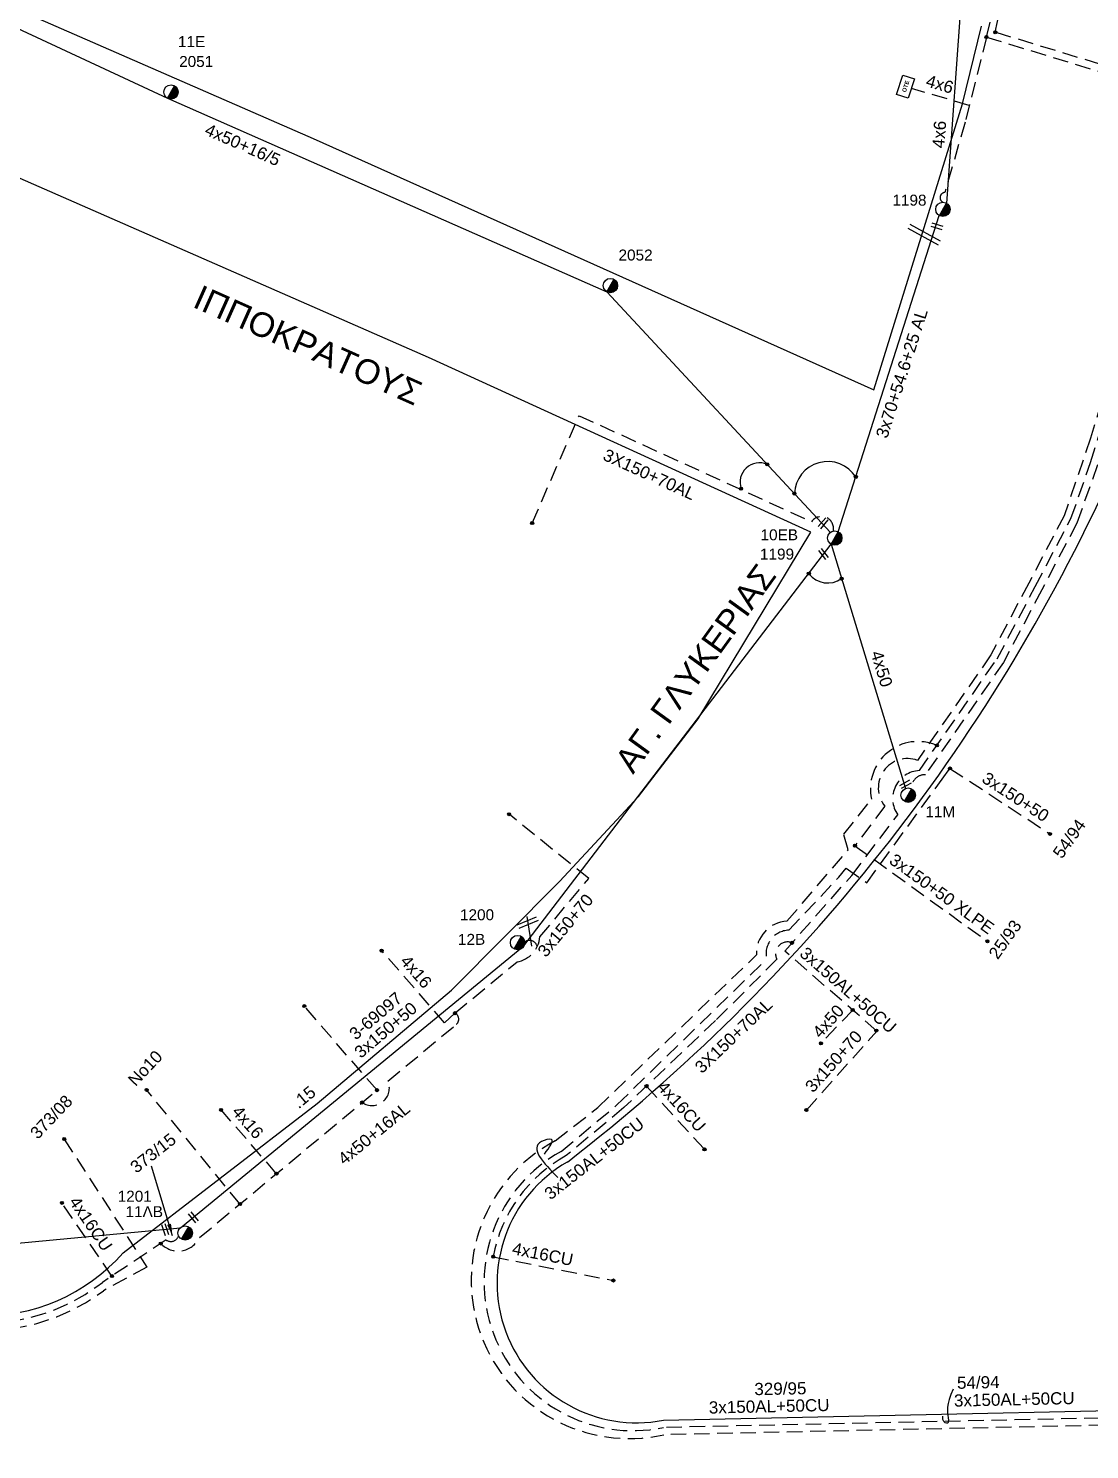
# Model space of a CAD drawing. Header units: millimetres. Extents: x -2591 to -1162, y 241 to 765.
# Drawn here: x -1666.4 to -1579.4, y 496 to 612.6 of the extents above; entities that cross this region are included whole.
import ezdxf
from ezdxf.enums import TextEntityAlignment as Align

# ---------------------------------------------------------------- set-up
doc = ezdxf.new("R2010")
doc.units = ezdxf.units.MM
doc.linetypes.add('DASHED', pattern=[19.05, 12.7, -6.35])
for name, color, linetype in [('3x150+50', 7, 'Continuous'), ('3x150+50 XLPE', 7, 'SYN_LINE'), ('3x150+70', 7, 'Continuous'), ('3X150+70AL', 7, 'Continuous'), ('3x150AL+50CU', 7, 'Continuous'), ('4x16', 7, 'Continuous'), ('4x16CU', 7, 'Continuous'), ('4x50', 7, 'Continuous'), ('4x50+16_5', 7, 'Continuous'), ('4x50+16AL', 7, 'Continuous'), ('4x6', 7, 'SYN_LINE'), ('Pillar OTE', 7, 'Continuous'), ('TEXT ΚΑΛΩΔΙΩΝ', 7, 'Continuous'), ('Άγνωστα', 7, 'Continuous'), ('Επιγραφές - Σχήματα', 7, 'Continuous'), ('Καλώδια ΧΤ   3x150+70AL', 7, 'DASHED'), ('Καλώδια ΧΤ   3x150AL+50CU', 7, 'DASHED'), ('Μηχανική τομή', 7, 'Continuous'), ('Στύλος ΦΜ', 7, 'Continuous'), ('Στύλος ΦΜ @ 1', 7, 'Continuous'), ('Συνδέσεις', 7, 'Continuous'), ('Συνεστραμμένα ΧΤ   3x70+54.6+25 AL', 7, 'SYN_LINE'), ('Τομή', 7, 'Continuous'), ('ΥΠΟΒΑΘΡΟ ΔΕΗ', 7, 'Continuous'), ('Υπόγεια Καλώδια Δικτύου ΧΤ   .10', 7, 'DASHED'), ('Υπόγεια Καλώδια Δικτύου ΧΤ   .15', 7, 'DASHED')]:
    doc.layers.add(name, color=color, linetype=linetype)
doc.styles.add('arial', font='arial.ttf')
doc.styles.get("Standard").update_dxf_attribs({"font": 'arial.ttf'})
doc.linetypes.add('SYN_LINE', pattern='A,0.5,-0.0001,["/\\/\\/\\/",Standard,S=0.1,R=0,X=0,Y=-0.05],-0.25', length=0.7501)
doc.dimstyles.new('ISO-25', dxfattribs={"dimtxt": 2.5, "dimasz": 2.5, "dimexe": 1.25, "dimexo": 0.625, "dimtad": 1, "dimtxsty": 'Standard', "dimcen": 2.5, "dimadec": 0, "dimazin": 0, "dimtfac": 1, "dimtmove": 0, "dimatfit": 3, "dimfxl": 1, "dimarcsym": 0})

# ---------------------------------------------------------------- blocks, each defined once
blk = doc.blocks.new('ΥΠΑΡΧΩΝ ΤΣΙΜΕΝΤΕΝΙΟΣ ΣΤΥΛΟΣ')
at = {"layer": 'Στύλος ΦΜ'}
blk.add_hatch(color=256, dxfattribs=at).paths.add_polyline_path([(-1.29, -2.28, 0.574793), (2.62, 0, 0.268822), (1.3, 2.27)])
blk.add_line((-1.29, -2.28), (1.3, 2.27), dxfattribs=at)
blk.add_circle((0, 0), 2.62, dxfattribs=at)
at = {"layer": 'Στύλος ΦΜ', "flags": 4}
for tag, p in [('ΑΡΙΘΜΟΣ', (-4.68, 8.05)), ('ΤΥΠΟΣ', (-4.91, 3.03))]:
    blk.add_attdef(tag, p, '', height=4, dxfattribs=at)
blk = doc.blocks.new('ΜΗΧΑΝΙΚΗ ΤΟΜΗ')
at = {"layer": 'Μηχανική τομή', "ltscale": 40}
for p, q in [((0, 0.76), (-3.79, 0.76)), ((0, -0.34), (-3.79, -0.34))]:
    blk.add_line(p, q, dxfattribs=at)
blk = doc.blocks.new('ΤΟΜΗ')
at = {"layer": 'Τομή', "ltscale": 40}
for p, q in [((-0.03, -1.92), (-11.4, -1.92)), ((-0.03, -3.42), (-11.4, -3.42))]:
    blk.add_line(p, q, dxfattribs=at)
blk = doc.blocks.new('_ΣΥΝΔΕΣΗ')
at = {"layer": 'Συνδέσεις', "linetype": 'SYN_LINE', "ltscale": 40}
blk.add_hatch(color=256, dxfattribs=at).paths.add_polyline_path([(0.5, -0.01, 1), (-0.5, -0.01, 1)])
at = {"layer": 'Συνδέσεις'}
blk.add_circle((0, -0.01), 0.5, dxfattribs=at)
blk = doc.blocks.new('PILLAR ΟΤΕ')
at = {"layer": 'Pillar OTE', "ltscale": 40}
blk.add_lwpolyline([(-3.31, 2.02), (3.39, 2.02), (3.39, -1.99), (-3.31, -1.99)], close=True, dxfattribs=at)
at = {"layer": 'Pillar OTE', "insert": (-1.81, 0.71), "char_height": 1.3575, "width": 109.961, "attachment_point": 1}
blk.add_mtext('{\\fArial|b1|i0|c161|p34;OTE}', dxfattribs=at)
blk = doc.blocks.new('τομή_')
at = {"layer": 'Επιγραφές - Σχήματα'}
for p, q in [((-1.29, -0.22), (0.13, 0.75)), ((-1.08, -0.46), (0.34, 0.51)), ((-0.66, 0.62), (-0.29, -0.37))]:
    blk.add_line(p, q, dxfattribs=at)

msp = doc.modelspace()

# ---------------------------------------------------------------- linework, layer by layer
at = {"layer": '3x150+50', "color": 2, "linetype": 'DASHED', "lineweight": -3, "ltscale": 0.1}
msp.add_lwpolyline([(-1599.961, 543.006), (-1599.357, 543.746), (-1597.661, 542.558), (-1591.481, 551.05), (-1590.843, 551.932), (-1582.642, 546.561)], dxfattribs=at)
at = {"layer": '3x150+50', "color": 1, "linetype": 'DASHED', "lineweight": -3, "ltscale": 0.1}
msp.add_lwpolyline([(-1637.835, 525.534), (-1643.808, 532.429)], dxfattribs=at)
at = {"layer": '3x150+50', "color": 6, "linetype": 'DASHED', "lineweight": -3, "ltscale": 0.1}
msp.add_lwpolyline([(-1663.497, 521.522), (-1656.713, 511.025), (-1660.278, 509.075, -0.2162226), (-1673.521, 506.18), (-1678.691, 506.444), (-1693.905, 495.6), (-1692.672, 493.084), (-1721.339, 477.607), (-1722.922, 480.311), (-1718.137, 483.113), (-1719.972, 486.063), (-1721.53, 485.094)], format="xyb", dxfattribs=at)
at = {"layer": '3x150+50', "color": 1, "linetype": 'DASHED', "lineweight": -3, "ltscale": 0.1}
msp.add_lwpolyline([(-1654.127, 514.016, -0.7333742), (-1655.139, 513.242), (-1660.369, 509.761, -0.2920196), (-1677.305, 508.16), (-1695.223, 495.484), (-1715.246, 484.459), (-1718.261, 489.305), (-1722.507, 486.663)], format="xyb", dxfattribs=at)
at = {"layer": '3x150+50 XLPE', "color": 6, "linetype": 'DASHED', "lineweight": -3, "ltscale": 0.1}
msp.add_lwpolyline([(-1598.638, 545.591), (-1587.771, 537.748)], dxfattribs=at)
at = {"layer": '3x150+70', "color": 1, "linetype": 'DASHED', "lineweight": -3, "ltscale": 0.1}
msp.add_lwpolyline([(-1631.449, 531.85), (-1626.354, 536.062, 0.3424525), (-1624.49, 538.103), (-1620.474, 542.896), (-1627.007, 548.175)], format="xyb", dxfattribs=at)
at = {"layer": '3x150+70', "color": 85, "linetype": 'DASHED', "lineweight": -3, "ltscale": 0.1}
msp.add_lwpolyline([(-1602.623, 523.901), (-1596.837, 530.383)], dxfattribs=at)
at = {"layer": '3x150+70', "color": 1, "linetype": 'DASHED', "lineweight": -3, "ltscale": 0.1}
msp.add_arc((-1625.339, 537.166), 0.655, 13.15518, 125.63955, dxfattribs=at)
at = {"layer": '3X150+70AL', "color": 6, "linetype": 'DASHED', "lineweight": -3, "ltscale": 0.1}
msp.add_lwpolyline([(-1625.114, 572.063), (-1621.264, 580.873), (-1602.205, 572.171, -0.8119043), (-1600.408, 571.41, -694.5603732)], format="xyb", dxfattribs=at)
at = {"layer": '3X150+70AL', "color": 85, "linetype": 'DASHED', "lineweight": -3, "ltscale": 0.1}
msp.add_lwpolyline([(-1603.795, 537.622, 0.6957982), (-1605.042, 536.274), (-1610.073, 531.243), (-1617.583, 524.105), (-1622.316, 520.161, 0.2269169), (-1628.309, 511.868)], format="xyb", dxfattribs=at)
at = {"layer": '3x150AL+50CU', "color": 85, "linetype": 'DASHED', "lineweight": -3, "ltscale": 0.1}
msp.add_lwpolyline([(-1545.319, 528.712), (-1538.168, 524.959), (-1547.529, 507.123), (-1550.24, 508.243), (-1555.334, 498.537), (-1614.322, 497.26, -0.8740961), (-1623.223, 521.375), (-1619.736, 524.105), (-1606.722, 536.627, -0.4128154), (-1604.214, 539.4), (-1599.192, 545.251), (-1599.555, 546.536), (-1597.279, 549.403, -0.6116479), (-1591.92, 553.817)], format="xyb", dxfattribs=at)
at = {"layer": '3x150AL+50CU', "color": 2, "linetype": 'DASHED', "lineweight": -3, "ltscale": 0.1}
msp.add_lwpolyline([(-1545.533, 528.303), (-1538.914, 524.829), (-1547.806, 507.886), (-1550.517, 509.006), (-1555.7, 499.129), (-1614.335, 497.859, -0.8620025), (-1622.726, 520.507), (-1618.161, 524.33), (-1605.885, 536.283, -0.4688556), (-1604.063, 538.66), (-1599.961, 543.006)], format="xyb", dxfattribs=at)
at = {"layer": '4x16', "color": 1, "linetype": 'DASHED', "lineweight": -3, "ltscale": 0.1}
for points in [[(-1632.297, 531.067), (-1637.458, 536.981)], [(-1631.449, 531.85), (-1632.297, 531.067)], [(-1649.078, 516.195), (-1656.737, 525.556)], [(-1646.083, 518.683), (-1650.63, 523.917)]]:
    msp.add_lwpolyline(points, dxfattribs=at)
at = {"layer": '4x16CU', "color": 85, "linetype": 'DASHED', "lineweight": -3, "ltscale": 0.1}
for points in [[(-1615.736, 525.861), (-1610.979, 520.679)], [(-1628.309, 511.868), (-1618.447, 509.917)]]:
    msp.add_lwpolyline(points, dxfattribs=at)
at = {"layer": '4x16CU', "color": 1, "linetype": 'DASHED', "lineweight": -3, "ltscale": 0.1}
msp.add_lwpolyline([(-1659.586, 510.282), (-1663.69, 516.286)], dxfattribs=at)
at = {"layer": '4x50', "color": 27, "linetype": 'Continuous', "lineweight": -3, "ltscale": 0.1}
msp.add_lwpolyline([(-1600.585, 570.321), (-1594.5, 550.282)], dxfattribs=at)
at = {"layer": '4x50', "color": 85, "linetype": 'DASHED', "lineweight": -3, "ltscale": 0.1}
msp.add_lwpolyline([(-1598.824, 532.111), (-1601.425, 529.38)], dxfattribs=at)
at = {"layer": '4x50+16_5', "color": 6, "linetype": 'Continuous', "lineweight": -3, "ltscale": 0.1}
msp.add_lwpolyline([(-1685.639, 621.208), (-1655.024, 606.914), (-1618.984, 591.035), (-1600.651, 571.301)], dxfattribs=at)
at = {"layer": '4x50+16AL', "color": 27, "linetype": 'Continuous', "lineweight": -3, "ltscale": 0.1}
msp.add_lwpolyline([(-1681.858, 511.619), (-1653.968, 514.251), (-1625.786, 537.367), (-1600.585, 570.321)], dxfattribs=at)
at = {"layer": '4x6', "color": 5, "linetype": 'SYN_LINE', "lineweight": -3, "ltscale": 10}
msp.add_lwpolyline([(-1589.832, 616.213), (-1591.134, 598.315)], dxfattribs=at)
at = {"layer": '4x6', "color": 5, "linetype": 'DASHED', "lineweight": -3, "ltscale": 0.1}
msp.add_lwpolyline([(-1589.258, 606.328), (-1594.007, 607.715)], dxfattribs=at)
at = {"layer": 'Καλώδια ΧΤ   3x150+70AL', "color": 5, "linetype": 'DASHED', "lineweight": -3, "ltscale": 0.1}
msp.add_lwpolyline([(-1576.929, 580.348, 0.5367752), (-1578.163, 578.67), (-1578.739, 576.844), (-1580.433, 572.063), (-1583.312, 566.579), (-1586.464, 560.614), (-1592.864, 551.409, 0.4590734), (-1593.979, 550.25)], format="xyb", dxfattribs=at)
at = {"layer": 'Καλώδια ΧΤ   3x150AL+50CU', "color": 5, "linetype": 'DASHED', "lineweight": -3, "ltscale": 0.1}
for points in [[(-1587.853, 611.937, 0.3804789), (-1608.045, 651.725, 0.2055295), (-1609.358, 652.543)], [(-1587.853, 611.937), (-1589.605, 604.943), (-1591.268, 599.183, 0.7661046), (-1591.431, 598.393, 3.9668366)]]:
    msp.add_lwpolyline(points, format="xyb", dxfattribs=at)
at = {"layer": 'Καλώδια ΧΤ   3x150AL+50CU', "color": 173, "linetype": 'DASHED', "lineweight": -3, "ltscale": 0.1}
msp.add_lwpolyline([(-1544.873, 529.561), (-1538.185, 526.051), (-1526.278, 548.757, 0.2226656), (-1525.978, 550.603), (-1507.666, 585.496), (-1518.815, 590.294), (-1519.644, 590.012), (-1561.606, 608.169), (-1571.258, 607.502), (-1587.134, 612.33)], format="xyb", dxfattribs=at)
at = {"layer": 'Καλώδια ΧΤ   3x150AL+50CU', "color": 5, "linetype": 'DASHED', "lineweight": -3, "ltscale": 0.1}
msp.add_lwpolyline([(-1587.853, 611.937), (-1573.592, 607.585), (-1574.152, 605.309), (-1570.035, 604.153), (-1570.707, 601.954)], dxfattribs=at)
at = {"layer": 'Καλώδια ΧΤ   3x150AL+50CU', "color": 6, "linetype": 'DASHED', "lineweight": -3, "ltscale": 0.1}
msp.add_lwpolyline([(-1516.278, 587.248), (-1561.814, 606.951), (-1561.814, 606.951), (-1568.822, 606.639), (-1572.854, 606.091), (-1575.32, 598.473), (-1574.379, 595.742), (-1574.641, 594.593), (-1576.78, 587.413), (-1579.31, 579.023), (-1579.31, 579.023), (-1581.479, 572.666), (-1584.374, 567.138), (-1587.491, 561.24), (-1593.501, 552.595, 0.7656137), (-1596.174, 548.824), (-1598.638, 545.591)], format="xyb", dxfattribs=at)
at = {"layer": 'Καλώδια ΧΤ   3x150AL+50CU', "color": 85, "linetype": 'DASHED', "lineweight": -3, "ltscale": 0.1}
msp.add_lwpolyline([(-1596.837, 530.383), (-1604.389, 536.951), (-1598.906, 543.148), (-1595.125, 548.137, -0.5928347), (-1593.356, 551.751), (-1586.977, 560.927), (-1583.843, 566.859), (-1580.927, 572.426), (-1579.308, 577.034), (-1579.308, 577.034), (-1576.206, 587.241), (-1574.061, 594.44), (-1573.755, 595.775), (-1574.685, 598.472), (-1572.824, 603.8), (-1571.449, 603.365), (-1571.826, 602.286)], format="xyb", dxfattribs=at)
at = {"layer": 'Καλώδια ΧΤ   3x150AL+50CU', "color": 1, "linetype": 'DASHED', "lineweight": -3, "ltscale": 0.1}
msp.add_lwpolyline([(-1639.057, 524.522, 0.7517892), (-1636.945, 526.273), (-1631.331, 530.936, 0.5504449), (-1631.449, 531.85)], format="xyb", dxfattribs=at)
at = {"layer": 'Συνεστραμμένα ΧΤ   3x70+54.6+25 AL', "color": 6, "linetype": 'SYN_LINE', "lineweight": -3, "ltscale": 10}
msp.add_lwpolyline([(-1600.001, 571.344), (-1591.717, 597.292)], dxfattribs=at)
at = {"layer": 'ΥΠΟΒΑΘΡΟ ΔΕΗ', "lineweight": -3}
for points in [[(-1685.306, 622.067), (-1643.083, 603.605), (-1597.082, 582.995), (-1589.813, 606.448), (-1588.246, 612.837)], [(-1658.665, 512.189), (-1642.755, 524.434), (-1631.725, 533.738), (-1622.863, 542.661), (-1616.401, 549.637), (-1611.492, 556.01), (-1602.247, 571.305), (-1633.616, 585.645), (-1691.09, 610.847)], [(-1614.348, 498.459), (-1556.067, 499.722), (-1512.375, 582.98), (-1540.72, 595.464), (-1557.91, 602.683), (-1568.715, 605.816), (-1574.702, 585.664), (-1577.659, 575.91)], [(-1625.394, 538.751), (-1625.171, 537.359)]]:
    msp.add_lwpolyline(points, dxfattribs=at)
at = {"layer": 'ΥΠΟΒΑΘΡΟ ΔΕΗ', "lineweight": -3, "ltscale": 0.1}
for centre, radius, start, end in [((-1606.462, 575.404), 1.602, 66.85904, 199.07367), ((-1600.872, 574.381), 2.732, 32.36037, 177.99086), ((-1600.857, 569.127), 1.979, 217.68637, 304.75761)]:
    msp.add_arc(centre, radius, start, end, dxfattribs=at)
at = {"layer": 'ΥΠΟΒΑΘΡΟ ΔΕΗ', "lineweight": -3}
for centre, radius, start, end in [((-1713.576, 637.78), 149.337, 307.7115, 335.52502), ((-1616.541, 509.699), 11.452, 119.77941, 281.04067), ((-1670.09, 522.223), 15.206, 217.25972, 318.70655)]:
    msp.add_arc(centre, radius, start, end, dxfattribs=at)
msp.add_spline([(-1624.107, 520.288), (-1623.531, 521.486), (-1624.357, 521.315), (-1623.017, 518.373)], degree=3, dxfattribs=at)
msp.add_open_spline([(-1590.581, 500.997), (-1591.215, 499.755), (-1590.872, 498.368), (-1591.046, 498.085), (-1591.465, 498.355), (-1591.431, 498.794)], degree=3, dxfattribs=at)
at = {"layer": 'Υπόγεια Καλώδια Δικτύου ΧΤ   .10', "color": 173, "linetype": 'DASHED', "lineweight": -3, "ltscale": 0.1}
msp.add_arc((-1620.308, 620.485), 34.161, 346.18947, 33.69634, dxfattribs=at)
at = {"layer": 'Υπόγεια Καλώδια Δικτύου ΧΤ   .15', "color": 1, "linetype": 'DASHED', "lineweight": -3, "ltscale": 0.1}
msp.add_lwpolyline([(-1655.576, 512.951, 0.527548), (-1652.403, 513.433), (-1637.836, 525.536)], format="xyb", dxfattribs=at)

# ---------------------------------------------------------------- block references
at = {"layer": 'Pillar OTE', "linetype": 'Continuous', "lineweight": -3, "xscale": 0.25, "yscale": 0.25, "rotation": 72.15555066218589}
msp.add_blockref('PILLAR ΟΤΕ', (-1594.483, 607.858), dxfattribs=at)
at = {"layer": 'Επιγραφές - Σχήματα', "rotation": 348.7596542369203}
msp.add_blockref('τομή_', (-1625.034, 539.055), dxfattribs=at)
at = {"layer": 'Μηχανική τομή', "lineweight": -3}
for p, xscale, yscale, zscale, rotation in [((-1592.365, 596.611), 0.2499999999999677, 0.2499999999999677, 0.2499999999999677, 163.0441804837967), ((-1601.592, 571.725), 0.2499999999999677, 0.2499999999999677, 0.2499999999999677, 229.0359132705886), ((-1601.47, 569.931), 0.2499999999999676, 0.2499999999999676, 0.2499999999999676, 127.6112509917474), ((-1594.917, 550.469), 0.2499999999999677, 0.2499999999999677, 0.2499999999999677, 208.586378976689), ((-1653.165, 515.509), 0.2499999999999676, 0.2499999999999676, 0.2499999999999676, 127.6112509917474), ((-1655.333, 514.576), 0.2499999999999676, 0.2499999999999676, 0.2499999999999676, 108.3696123466521)]:
    msp.add_blockref('ΜΗΧΑΝΙΚΗ ΤΟΜΗ', p, dxfattribs=dict(at, xscale=xscale, yscale=yscale, zscale=zscale, rotation=rotation))
at = {"layer": 'Στύλος ΦΜ @ 1', "lineweight": -3, "ltscale": 40}
ref = msp.add_blockref('ΥΠΑΡΧΩΝ ΤΣΙΜΕΝΤΕΝΙΟΣ ΣΤΥΛΟΣ', (-1654.734, 607.427), dxfattribs=dict(at, xscale=0.2249999999999943, yscale=0.2249999999999943, zscale=0.2249999999999943))
ref.add_attrib('ΤΥΠΟΣ', '11E', dxfattribs={"layer": 'Στύλος ΦΜ', "height": 0.9, "flags": 4}).set_placement((-1654.166, 610.843), align=Align.BOTTOM_LEFT)
ref.add_attrib('ΑΡΙΘΜΟΣ', '2051', (-1654.071, 609.484), dxfattribs={"layer": 'Στύλος ΦΜ', "height": 0.9, "flags": 4})
ref = msp.add_blockref('ΥΠΑΡΧΩΝ ΤΣΙΜΕΝΤΕΝΙΟΣ ΣΤΥΛΟΣ', (-1591.426, 597.804), dxfattribs=dict(at, xscale=0.2249999999999943, yscale=0.2249999999999943, zscale=0.2249999999999943))
ref.add_attrib('ΑΡΙΘΜΟΣ', '1198', (-1595.564, 598.106), dxfattribs={"layer": 'Στύλος ΦΜ', "height": 0.9, "flags": 4})
ref = msp.add_blockref('ΥΠΑΡΧΩΝ ΤΣΙΜΕΝΤΕΝΙΟΣ ΣΤΥΛΟΣ', (-1618.694, 591.547), dxfattribs=dict(at, xscale=0.2249999999999943, yscale=0.2249999999999943, zscale=0.2249999999999943))
ref.add_attrib('ΑΡΙΘΜΟΣ', '2052', (-1618.031, 593.604), dxfattribs={"layer": 'Στύλος ΦΜ', "height": 0.9, "flags": 4})
ref = msp.add_blockref('ΥΠΑΡΧΩΝ ΤΣΙΜΕΝΤΕΝΙΟΣ ΣΤΥΛΟΣ', (-1600.294, 570.833), dxfattribs=dict(at, xscale=0.2249999999999943, yscale=0.2249999999999943, zscale=0.2249999999999943))
ref.add_attrib('ΤΥΠΟΣ', '10EB', dxfattribs={"layer": 'Στύλος ΦΜ', "height": 0.9, "flags": 4}).set_placement((-1606.381, 570.379), align=Align.BOTTOM_LEFT)
ref.add_attrib('ΑΡΙΘΜΟΣ', '1199', (-1606.428, 569.067), dxfattribs={"layer": 'Στύλος ΦΜ', "height": 0.9, "flags": 4})
ref = msp.add_blockref('ΥΠΑΡΧΩΝ ΤΣΙΜΕΝΤΕΝΙΟΣ ΣΤΥΛΟΣ', (-1594.272, 549.739), dxfattribs=dict(at, xscale=0.2249999999999943, yscale=0.2249999999999943, zscale=0.2249999999999943))
ref.add_attrib('ΤΥΠΟΣ', '11M', dxfattribs={"layer": 'Στύλος ΦΜ', "height": 0.9, "flags": 4}).set_placement((-1592.86, 547.66), align=Align.BOTTOM_LEFT)
ref = msp.add_blockref('ΥΠΑΡΧΩΝ ΤΣΙΜΕΝΤΕΝΙΟΣ ΣΤΥΛΟΣ', (-1626.307, 537.641), dxfattribs=dict(at, xscale=0.2249999999999943, yscale=0.2249999999999943, zscale=0.2249999999999943))
ref.add_attrib('ΤΥΠΟΣ', '12B', dxfattribs={"layer": 'Στύλος ΦΜ', "height": 0.9, "flags": 4}).set_placement((-1631.2, 537.187), align=Align.BOTTOM_LEFT)
ref.add_attrib('ΑΡΙΘΜΟΣ', '1200', (-1631.033, 539.475), dxfattribs={"layer": 'Στύλος ΦΜ', "height": 0.9, "flags": 4})
ref = msp.add_blockref('ΥΠΑΡΧΩΝ ΤΣΙΜΕΝΤΕΝΙΟΣ ΣΤΥΛΟΣ', (-1653.574, 513.813), dxfattribs=dict(at, xscale=0.2249999999999943, yscale=0.2249999999999943, zscale=0.2249999999999943))
ref.add_attrib('ΤΥΠΟΣ', '11ΛB', dxfattribs={"layer": 'Στύλος ΦΜ', "height": 0.9, "flags": 4}).set_placement((-1658.467, 514.846), align=Align.BOTTOM_LEFT)
ref.add_attrib('ΑΡΙΘΜΟΣ', '1201', (-1659.11, 516.383), dxfattribs={"layer": 'Στύλος ΦΜ', "height": 0.9, "flags": 4})
at = {"layer": 'Συνδέσεις', "lineweight": -3, "xscale": 0.25, "yscale": 0.25, "zscale": 0.25}
for p in [(-1587.133, 612.333), (-1587.853, 611.94), (-1605.831, 576.881), (-1607.975, 574.884), (-1598.564, 575.846), (-1603.601, 574.48), (-1625.113, 572.066), (-1602.422, 567.919), (-1599.728, 567.503), (-1591.919, 553.82), (-1590.842, 551.935), (-1627.006, 548.178), (-1598.637, 545.594), (-1582.641, 546.564), (-1603.795, 537.625), (-1587.77, 537.751), (-1637.458, 536.984), (-1643.807, 532.432), (-1631.448, 531.853), (-1598.823, 532.114), (-1596.88, 530.425), (-1601.424, 529.382), (-1615.735, 525.864), (-1656.737, 525.559), (-1637.834, 525.537), (-1650.629, 523.92), (-1639.056, 524.525), (-1602.622, 523.904), (-1663.496, 521.525), (-1610.978, 520.682), (-1646.082, 518.686), (-1663.689, 516.289), (-1649.077, 516.198), (-1655.575, 512.954), (-1628.308, 511.87), (-1659.585, 510.285), (-1618.446, 509.92)]:
    msp.add_blockref('_ΣΥΝΔΕΣΗ', p, dxfattribs=at)
at = {"layer": 'Τομή', "lineweight": -3, "xscale": 0.2499999999999997, "yscale": 0.2499999999999997, "zscale": 0.2499999999999997, "rotation": 331.304628440997}
msp.add_blockref('ΤΟΜΗ', (-1591.37, 595.604), dxfattribs=at)

# ---------------------------------------------------------------- texts
at = {"layer": 'TEXT ΚΑΛΩΔΙΩΝ', "linetype": 'Continuous', "lineweight": -3, "ltscale": 0.1}
for s, rotation, p in [('4x6', 343.71769, (-1591.674, 608.076)), ('4x50+16/5', 336.22152, (-1648.854, 603.103)), ('4x6', 85.84098, (-1591.727, 603.949)), ('3x70+54.6+25 AL', 72.29325, (-1594.799, 584.35)), ('3X150+70AL', 335.46013, (-1615.496, 576.058)), ('4x50', 286.88939, (-1596.438, 560.105)), ('3x150+50', 326.77585, (-1585.457, 549.6)), ('3x150+50 XLPE', 324.17926, (-1591.51, 541.643)), ('3x150+70', 50.04025, (-1622.388, 539.056)), ('4x16', 311.11231, (-1634.629, 535.259)), (' 3x150AL+50CU', 318.98803, (-1599.337, 533.876)), ('3-69097', 40.24491, (-1637.953, 531.631)), ('3x150+50', 40.24491, (-1637.132, 530.472)), ('3X150+70AL', 43.54787, (-1608.591, 530.007)), ('4x50', 48.24341, (-1600.835, 531.19)), ('3x150+70', 48.24341, (-1600.393, 527.901)), ('.15', 39.35942, (-1643.831, 524.962)), ('4x16CU', 312.55211, (-1612.856, 524.202)), ('4x16', 310.98473, (-1648.43, 522.909)), ('4x50+16AL', 39.35942, (-1638.095, 521.98)), ('3x150AL+50CU', 38.05844, (-1620.026, 519.925)), ('4x16CU', 304.34881, (-1661.31, 514.576)), ('4x16CU', 348.81261, (-1624.241, 512.082)), ('3x150AL+50CU', 1.24085, (-1585.566, 500.175)), ('3x150AL+50CU', 1.24085, (-1605.674, 499.605))]:
    msp.add_text(s, height=1, rotation=rotation, dxfattribs=at).set_placement(p, align=Align.MIDDLE_CENTER)
at = {"layer": 'Άγνωστα', "color": 7, "lineweight": -3, "char_height": 1, "attachment_point": 1}
for s, insert, rotation in [('54/94', (-1582.479, 545.031), 54.69547), ('25/93', (-1587.747, 536.766), 54.69547), ('No10', (-1658.366, 526.471), 46.57247), ('373/08', (-1666.389, 522.134), 46.57247), ('373/15', (-1658.201, 519.455), 38), ('329/95', (-1606.899, 501.511), 1), ('54/94', (-1590.277, 502.029), 1)]:
    msp.add_mtext_dynamic_manual_height_columns(s, width=1.8, gutter_width=0, heights=[0.73], dxfattribs=dict(at, insert=insert, rotation=rotation))
at = {"layer": 'ΥΠΟΒΑΘΡΟ ΔΕΗ', "lineweight": -3, "ltscale": 40, "char_height": 2, "width": 26.31339, "attachment_point": 1, "style": 'arial'}
for s, insert, rotation in [('ΙΠΠΟΚΡΑΤΟΥΣ', (-1652.247, 591.657), 335.97094), ('ΑΓ. ΓΛΥΚΕΡΙΑΣ', (-1618.46, 552.568), 54.1023)]:
    msp.add_mtext(s, dxfattribs=dict(at, insert=insert, rotation=rotation))

# ---------------------------------------------------------------- leaders
at = {"layer": 'Επιγραφές - Σχήματα', "ltscale": 40}
msp.add_leader([(-1654.605, 513.57), (-1656.333, 519.309)], dimstyle='ISO-25', override={"dimasz": 1, "dimtad": 0}, dxfattribs=at)

doc.saveas('drawing.dxf')
